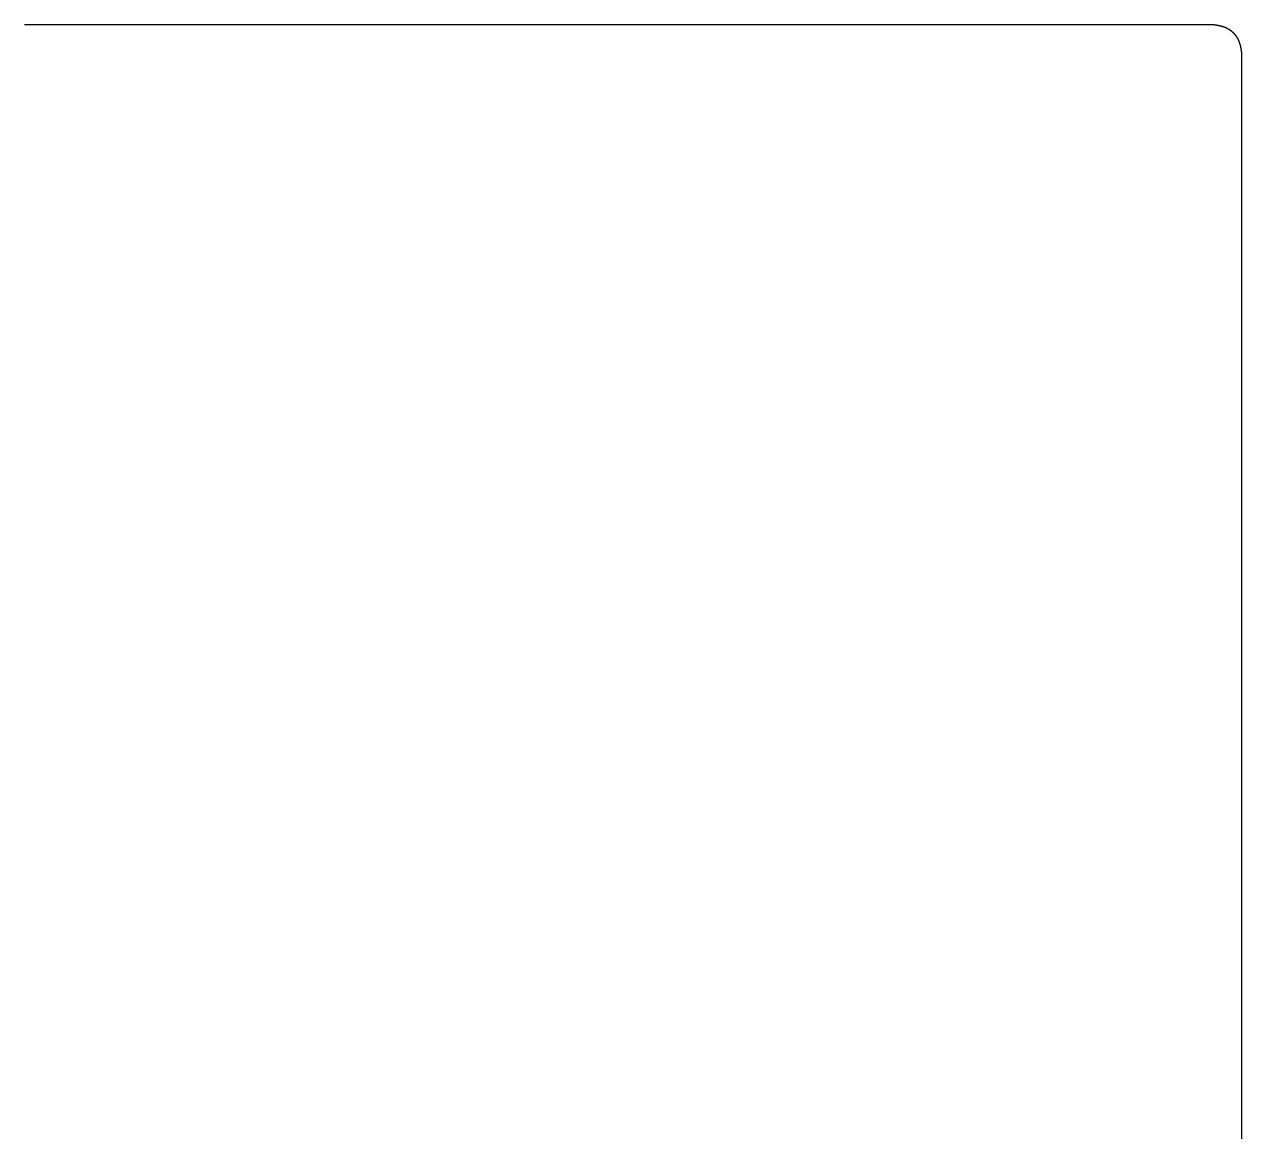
# Model space of a CAD drawing. Extents: x 0 to 153, y 0 to 92.
# Drawn here: x 132.99 to 153.24, y 66.88 to 85.29 of the extents above; entities that cross this region are included whole.
import ezdxf

# ---------------------------------------------------------------- set-up
doc = ezdxf.new("R2010")
doc.units = 0
doc.layers.get('0').update_dxf_attribs({"linetype": 'CONTINUOUS'})

msp = doc.modelspace()

# ---------------------------------------------------------------- linework, layer by layer
at = {"color": 1}
for points in [[(132.990458, 85.292258), (152.741077, 85.292258)], [(153.23484, 84.798495), (153.23484, 25.864066)]]:
    msp.add_lwpolyline(points, dxfattribs=at)
msp.add_open_spline([(152.741077, 85.292258), (152.742161, 85.292098), (152.744327, 85.291779), (152.747591, 85.291411), (152.750845, 85.290947), (152.754091, 85.290409), (152.757339, 85.289914), (152.760619, 85.28967), (152.763849, 85.289073), (152.767092, 85.288598), (152.770357, 85.288332), (152.773588, 85.287799), (152.776854, 85.287445), (152.780107, 85.286979), (152.783348, 85.286434), (152.786594, 85.285908), (152.78984, 85.285379), (152.793086, 85.28485), (152.796331, 85.28432), (152.799577, 85.283791), (152.802822, 85.283263), (152.806068, 85.282732), (152.809309, 85.282205), (152.81255, 85.281674), (152.815787, 85.281146), (152.819024, 85.280616), (152.82226, 85.280087), (152.825497, 85.279558), (152.828721, 85.279032), (152.831927, 85.278501), (152.835118, 85.277966), (152.838318, 85.277454), (152.841508, 85.276859), (152.844678, 85.276171), (152.847863, 85.275588), (152.851046, 85.275013), (152.854203, 85.274304), (152.857406, 85.273782), (152.86055, 85.272982), (152.863736, 85.272368), (152.866886, 85.271619), (152.870036, 85.270878), (152.873209, 85.270244), (152.876367, 85.269516), (152.879515, 85.268706), (152.882674, 85.267918), (152.885828, 85.267123), (152.888977, 85.266329), (152.892116, 85.265536), (152.895251, 85.264742), (152.898386, 85.26394), (152.901534, 85.26311), (152.904617, 85.262056), (152.907778, 85.26126), (152.910871, 85.260281), (152.913965, 85.25936), (152.917075, 85.258524), (152.920132, 85.257527), (152.923189, 85.256512), (152.92624, 85.255507), (152.92932, 85.254588), (152.93234, 85.253487), (152.935386, 85.252442), (152.938419, 85.251381), (152.941445, 85.250323), (152.944468, 85.249258), (152.947497, 85.248169), (152.950472, 85.246944), (152.953505, 85.245854), (152.956467, 85.244603), (152.959477, 85.243435), (152.962426, 85.242145), (152.96542, 85.240977), (152.968361, 85.23969), (152.97129, 85.238362), (152.974224, 85.237043), (152.977168, 85.235756), (152.98008, 85.234398), (152.982983, 85.233016), (152.985856, 85.231581), (152.988765, 85.230215), (152.991612, 85.228721), (152.994413, 85.227236), (152.997217, 85.225843), (152.999907, 85.224329), (153.002629, 85.222843), (153.005299, 85.221279), (153.008001, 85.219791), (153.010676, 85.218258), (153.013321, 85.216667), (153.015971, 85.215077), (153.0186, 85.213462), (153.021236, 85.211855), (153.023841, 85.210187), (153.026418, 85.208476), (153.029058, 85.20686), (153.031599, 85.205088), (153.034173, 85.203327), (153.036717, 85.201545), (153.039255, 85.199773), (153.041759, 85.198007), (153.044198, 85.196128), (153.046724, 85.194344), (153.049235, 85.192538), (153.051669, 85.190629), (153.054142, 85.188769), (153.056578, 85.18686), (153.059014, 85.184948), (153.06141, 85.182994), (153.063843, 85.181037), (153.06618, 85.178967), (153.068603, 85.176996), (153.071009, 85.175002), (153.073334, 85.172917), (153.075695, 85.170879), (153.078041, 85.168824), (153.080359, 85.166738), (153.082665, 85.164634), (153.08493, 85.162488), (153.087251, 85.160399), (153.089478, 85.158206), (153.091695, 85.156041), (153.093894, 85.15384), (153.096112, 85.151649), (153.0983, 85.149427), (153.100492, 85.147206), (153.102635, 85.14493), (153.104812, 85.142651), (153.106896, 85.140306), (153.109031, 85.138029), (153.111139, 85.135727), (153.113204, 85.133387), (153.115276, 85.131055), (153.117291, 85.128673), (153.119355, 85.126334), (153.121336, 85.123925), (153.123295, 85.121539), (153.125203, 85.119111), (153.127177, 85.11673), (153.129114, 85.114317), (153.131004, 85.111866), (153.132901, 85.109422), (153.134766, 85.106954), (153.136643, 85.104498), (153.138446, 85.101985), (153.140269, 85.099448), (153.142048, 85.096899), (153.143832, 85.094377), (153.145591, 85.091835), (153.147351, 85.089291), (153.14905, 85.086702), (153.150756, 85.084143), (153.152346, 85.0815), (153.154042, 85.078914), (153.155721, 85.076317), (153.157299, 85.07366), (153.15892, 85.071029), (153.160497, 85.068367), (153.162062, 85.065701), (153.163593, 85.063017), (153.165095, 85.060314), (153.166641, 85.057633), (153.168081, 85.054889), (153.169529, 85.052102), (153.171053, 85.049312), (153.172464, 85.046423), (153.173897, 85.043559), (153.175239, 85.040643), (153.176659, 85.037758), (153.178046, 85.034854), (153.179364, 85.03192), (153.180697, 85.028992), (153.181973, 85.026025), (153.183297, 85.023079), (153.184583, 85.020129), (153.185715, 85.017117), (153.187009, 85.014177), (153.188131, 85.011163), (153.189293, 85.008178), (153.190392, 85.00516), (153.191597, 85.002175), (153.192635, 84.999128), (153.193705, 84.996099), (153.194763, 84.993062), (153.19585, 84.990027), (153.196897, 84.986975), (153.197932, 84.983923), (153.19884, 84.980833), (153.199869, 84.977788), (153.200753, 84.974698), (153.201713, 84.97162), (153.202724, 84.968546), (153.203581, 84.965417), (153.204447, 84.962297), (153.205288, 84.959161), (153.206241, 84.95605), (153.2071, 84.952912), (153.207877, 84.949763), (153.208677, 84.946624), (153.20947, 84.943482), (153.210264, 84.940333), (153.211058, 84.937176), (153.21185, 84.934016), (153.212639, 84.930858), (153.213397, 84.927702), (153.213923, 84.924498), (153.214721, 84.921358), (153.215338, 84.918173), (153.216085, 84.915013), (153.21683, 84.911849), (153.217445, 84.908654), (153.218245, 84.905508), (153.218769, 84.902302), (153.219474, 84.899136), (153.220062, 84.895947), (153.220586, 84.892748), (153.22115, 84.889543), (153.221964, 84.886372), (153.222425, 84.883117), (153.223004, 84.879872), (153.223813, 84.876673), (153.224271, 84.873411), (153.224818, 84.870178), (153.225344, 84.866936), (153.225873, 84.863695), (153.226403, 84.860449), (153.226932, 84.857204), (153.22746, 84.853958), (153.22799, 84.850713), (153.228521, 84.847468), (153.229041, 84.844225), (153.229542, 84.840986), (153.229784, 84.837715), (153.230381, 84.834491), (153.230857, 84.831248), (153.231121, 84.827981), (153.231656, 84.824746), (153.232008, 84.82148), (153.232477, 84.818226), (153.233013, 84.81498), (153.23351, 84.811732), (153.233752, 84.808452), (153.234353, 84.805219), (153.234813, 84.801966), (153.235027, 84.79979), (153.235134, 84.798704)], degree=3, knots=[0, 0, 0, 0, 0.003287, 0.006566, 0.009853, 0.013148, 0.016435, 0.019707, 0.023002, 0.026282, 0.029536, 0.032823, 0.036102, 0.039389, 0.042679, 0.045964, 0.049254, 0.052544, 0.055829, 0.059119, 0.062409, 0.065694, 0.068984, 0.072262, 0.075546, 0.078823, 0.082101, 0.085385, 0.088663, 0.091901, 0.095133, 0.098371, 0.10162, 0.104869, 0.108101, 0.111332, 0.114574, 0.117805, 0.12106, 0.124298, 0.127536, 0.130774, 0.134005, 0.137243, 0.140496, 0.143756, 0.147009, 0.150255, 0.153496, 0.156725, 0.159955, 0.163207, 0.166485, 0.169724, 0.172979, 0.176215, 0.179411, 0.182637, 0.185857, 0.189076, 0.192273, 0.195497, 0.198718, 0.201933, 0.205137, 0.208335, 0.211548, 0.21479, 0.217987, 0.221213, 0.224435, 0.22767, 0.230868, 0.234077, 0.237297, 0.240516, 0.243729, 0.246936, 0.250154, 0.253375, 0.256569, 0.259793, 0.263019, 0.266081, 0.269182, 0.272278, 0.275386, 0.278464, 0.281532, 0.284634, 0.287723, 0.290803, 0.293891, 0.296985, 0.300081, 0.30317, 0.306269, 0.309373, 0.312525, 0.315588, 0.318659, 0.321715, 0.324823, 0.327936, 0.330993, 0.334101, 0.337218, 0.340279, 0.34339, 0.346495, 0.349644, 0.352751, 0.355866, 0.359016, 0.362121, 0.365222, 0.368371, 0.371477, 0.374586, 0.377733, 0.380841, 0.383962, 0.387027, 0.390176, 0.393316, 0.396383, 0.399537, 0.402692, 0.40584, 0.408945, 0.412056, 0.415205, 0.418309, 0.421412, 0.424563, 0.427669, 0.430766, 0.433825, 0.436934, 0.440043, 0.443106, 0.44622, 0.449325, 0.452384, 0.455494, 0.458603, 0.461757, 0.464818, 0.467873, 0.471029, 0.474096, 0.477164, 0.480253, 0.483348, 0.486442, 0.489529, 0.492619, 0.495712, 0.498809, 0.501894, 0.50498, 0.508089, 0.511177, 0.514274, 0.517512, 0.520714, 0.523919, 0.527117, 0.530343, 0.533564, 0.536771, 0.539992, 0.543217, 0.546459, 0.549682, 0.552869, 0.556109, 0.559314, 0.562515, 0.565717, 0.568951, 0.572168, 0.575372, 0.57859, 0.581816, 0.585043, 0.58827, 0.591481, 0.594705, 0.597909, 0.601122, 0.604378, 0.607615, 0.610853, 0.614093, 0.617354, 0.620611, 0.623852, 0.627086, 0.630327, 0.633575, 0.636829, 0.640094, 0.643346, 0.646596, 0.649828, 0.653078, 0.656309, 0.65956, 0.662816, 0.66606, 0.669317, 0.672549, 0.675798, 0.679047, 0.682275, 0.685525, 0.688805, 0.692084, 0.695379, 0.698692, 0.70197, 0.705254, 0.708531, 0.711822, 0.715106, 0.718397, 0.721687, 0.724971, 0.728262, 0.731551, 0.734825, 0.73809, 0.741379, 0.744653, 0.747919, 0.751206, 0.754485, 0.757772, 0.761067, 0.764354, 0.767626, 0.770922, 0.774209, 0.777481, 0.777481, 0.777481, 0.777481], dxfattribs=at)

doc.saveas('drawing.dxf')
